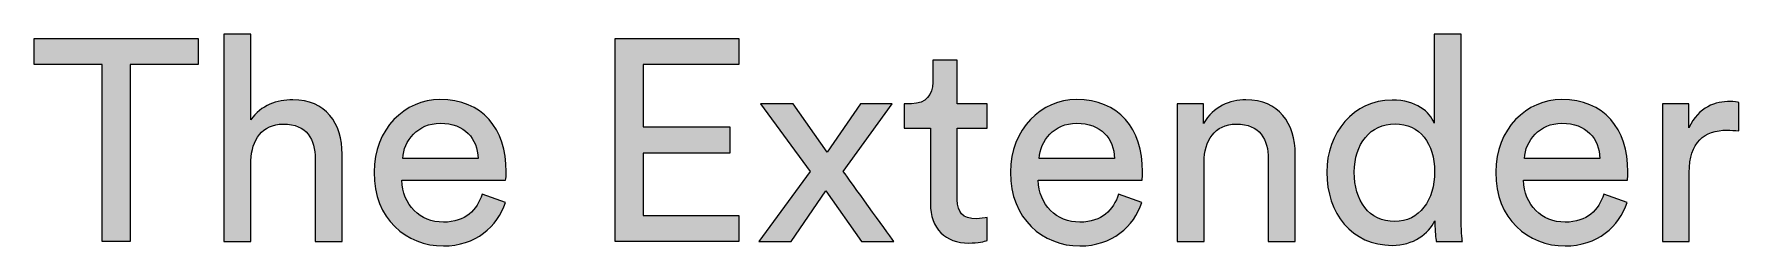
# Model space of a CAD drawing. Header units: inches. Extents: x 1.1 to 24.2, y -11 to -2.1.
# Drawn here: x 1.09 to 24.15, y -5.01 to -2.14 of the extents above; entities that cross this region are included whole.
import ezdxf

# ---------------------------------------------------------------- set-up
doc = ezdxf.new("R2010")
doc.units = ezdxf.units.IN
doc.header["$MEASUREMENT"] = 0
doc.layers.add('Ebene 1', color=7, linetype='Continuous')

# ---------------------------------------------------------------- blocks, each defined once
blk = doc.blocks.new('block 2')
at = {"layer": 'Ebene 1', "true_color": 0xffffff}
h = blk.add_hatch(color=7, dxfattribs=at)
h.dxf.hatch_style = 2
h.paths.add_polyline_path([(2.387, -2.556), (2.387, -4.955), (2.007, -4.955), (2.007, -2.556), (1.087, -2.556), (1.087, -2.203), (3.307, -2.203), (3.307, -2.556)])
h = blk.add_hatch(color=7, dxfattribs=at)
h.dxf.hatch_style = 2
edge = h.paths.add_edge_path()
edge.add_spline(control_points=[(4.021, -4.955), (4.021, -4.955), (3.656, -4.955), (3.656, -4.955), (3.656, -4.955), (3.656, -2.145), (3.656, -2.145), (3.656, -2.145), (4.021, -2.145), (4.021, -2.145), (4.021, -2.145), (4.021, -3.305), (4.021, -3.305), (4.157, -3.107), (4.374, -3.034), (4.587, -3.034), (5.034, -3.034), (5.255, -3.356), (5.255, -3.771), (5.255, -3.771), (5.255, -4.955), (5.255, -4.955), (5.255, -4.955), (4.89, -4.955), (4.89, -4.955), (4.89, -4.955), (4.89, -3.833), (4.89, -3.833), (4.89, -3.573), (4.782, -3.363), (4.456, -3.363), (4.176, -3.363), (4.029, -3.581), (4.021, -3.856), (4.021, -3.856), (4.021, -4.955), (4.021, -4.955)], knot_values=[0, 0, 0, 0, 1, 1, 1, 2, 2, 2, 3, 3, 3, 4, 4, 4, 5, 5, 5, 6, 6, 6, 7, 7, 7, 8, 8, 8, 9, 9, 9, 10, 10, 10, 11, 11, 11, 12, 12, 12, 12], degree=3, periodic=1)
h = blk.add_hatch(color=7, dxfattribs=at)
h.dxf.hatch_style = 2
h.paths.add_polyline_path([(8.949, -4.955), (8.949, -2.203), (10.622, -2.203), (10.622, -2.556), (9.329, -2.556), (9.329, -3.402), (10.502, -3.402), (10.502, -3.759), (9.329, -3.759), (9.329, -4.602), (10.622, -4.602), (10.622, -4.955)])
h = blk.add_hatch(color=7, dxfattribs=at)
h.dxf.hatch_style = 2
edge = h.paths.add_edge_path()
edge.add_spline(control_points=[(20.04, -4.671), (19.951, -4.85), (19.752, -5.005), (19.461, -5.005), (18.914, -5.005), (18.577, -4.57), (18.577, -4.015), (18.577, -3.488), (18.934, -3.038), (19.461, -3.038), (19.791, -3.038), (19.97, -3.2), (20.032, -3.352), (20.032, -3.352), (20.032, -2.145), (20.032, -2.145), (20.032, -2.145), (20.393, -2.145), (20.393, -2.145), (20.393, -2.145), (20.393, -4.609), (20.393, -4.609), (20.393, -4.788), (20.408, -4.924), (20.412, -4.955), (20.412, -4.955), (20.059, -4.955), (20.059, -4.955), (20.051, -4.912), (20.04, -4.815), (20.04, -4.702), (20.04, -4.702), (20.04, -4.671), (20.04, -4.671)], knot_values=[0, 0, 0, 0, 1, 1, 1, 2, 2, 2, 3, 3, 3, 4, 4, 4, 5, 5, 5, 6, 6, 6, 7, 7, 7, 8, 8, 8, 9, 9, 9, 10, 10, 10, 11, 11, 11, 11], degree=3, periodic=1)
edge = h.paths.add_edge_path()
edge.add_spline(control_points=[(19.496, -4.683), (19.83, -4.683), (20.036, -4.392), (20.036, -4.008), (20.036, -3.624), (19.834, -3.36), (19.5, -3.36), (19.166, -3.36), (18.949, -3.631), (18.949, -4.015), (18.949, -4.4), (19.147, -4.683), (19.496, -4.683)], knot_values=[0, 0, 0, 0, 1, 1, 1, 2, 2, 2, 3, 3, 3, 4, 4, 4, 4], degree=3, periodic=1)
h = blk.add_hatch(color=7, dxfattribs=at)
h.dxf.hatch_style = 2
edge = h.paths.add_edge_path()
edge.add_spline(control_points=[(13.578, -3.088), (13.578, -3.088), (13.982, -3.088), (13.982, -3.088), (13.982, -3.088), (13.982, -3.418), (13.982, -3.418), (13.982, -3.418), (13.578, -3.418), (13.578, -3.418), (13.578, -3.418), (13.578, -4.388), (13.578, -4.388), (13.578, -4.559), (13.648, -4.644), (13.839, -4.644), (13.885, -4.644), (13.951, -4.636), (13.982, -4.629), (13.982, -4.629), (13.982, -4.939), (13.982, -4.939), (13.951, -4.951), (13.858, -4.974), (13.734, -4.974), (13.416, -4.974), (13.214, -4.78), (13.214, -4.442), (13.214, -4.442), (13.214, -3.418), (13.214, -3.418), (13.214, -3.418), (12.857, -3.418), (12.857, -3.418), (12.857, -3.418), (12.857, -3.088), (12.857, -3.088), (12.857, -3.088), (12.958, -3.088), (12.958, -3.088), (13.159, -3.088), (13.245, -2.964), (13.245, -2.801), (13.245, -2.801), (13.245, -2.498), (13.245, -2.498), (13.245, -2.498), (13.578, -2.498), (13.578, -2.498), (13.578, -2.498), (13.578, -3.088), (13.578, -3.088)], knot_values=[0, 0, 0, 0, 1, 1, 1, 2, 2, 2, 3, 3, 3, 4, 4, 4, 5, 5, 5, 6, 6, 6, 7, 7, 7, 8, 8, 8, 9, 9, 9, 10, 10, 10, 11, 11, 11, 12, 12, 12, 13, 13, 13, 14, 14, 14, 15, 15, 15, 16, 16, 16, 17, 17, 17, 17], degree=3, periodic=1)
h = blk.add_hatch(color=7, dxfattribs=at)
h.dxf.hatch_style = 2
edge = h.paths.add_edge_path()
edge.add_spline(control_points=[(7.463, -4.423), (7.358, -4.753), (7.06, -5.013), (6.625, -5.013), (6.124, -5.013), (5.686, -4.648), (5.686, -4.015), (5.686, -3.429), (6.109, -3.03), (6.578, -3.03), (7.153, -3.03), (7.475, -3.426), (7.475, -4.008), (7.475, -4.054), (7.471, -4.101), (7.467, -4.124), (7.467, -4.124), (6.062, -4.124), (6.062, -4.124), (6.07, -4.458), (6.31, -4.691), (6.625, -4.691), (6.928, -4.691), (7.079, -4.524), (7.149, -4.314), (7.149, -4.314), (7.463, -4.423), (7.463, -4.423)], knot_values=[0, 0, 0, 0, 1, 1, 1, 2, 2, 2, 3, 3, 3, 4, 4, 4, 5, 5, 5, 6, 6, 6, 7, 7, 7, 8, 8, 8, 9, 9, 9, 9], degree=3, periodic=1)
edge = h.paths.add_edge_path()
edge.add_spline(control_points=[(7.094, -3.829), (7.087, -3.561), (6.912, -3.352), (6.582, -3.352), (6.276, -3.352), (6.089, -3.589), (6.074, -3.829), (6.074, -3.829), (7.094, -3.829), (7.094, -3.829)], knot_values=[0, 0, 0, 0, 1, 1, 1, 2, 2, 2, 3, 3, 3, 3], degree=3, periodic=1)
h = blk.add_hatch(color=7, dxfattribs=at)
h.dxf.hatch_style = 2
edge = h.paths.add_edge_path()
edge.add_spline(control_points=[(11.588, -4.004), (11.588, -4.004), (10.917, -3.088), (10.917, -3.088), (10.917, -3.088), (11.359, -3.088), (11.359, -3.088), (11.359, -3.088), (11.817, -3.744), (11.817, -3.744), (11.817, -3.744), (12.267, -3.088), (12.267, -3.088), (12.267, -3.088), (12.698, -3.088), (12.698, -3.088), (12.698, -3.088), (12.034, -4.004), (12.034, -4.004), (12.147, -4.155), (12.609, -4.803), (12.721, -4.955), (12.721, -4.955), (12.283, -4.955), (12.283, -4.955), (12.283, -4.955), (11.801, -4.268), (11.801, -4.268), (11.801, -4.268), (11.328, -4.955), (11.328, -4.955), (11.328, -4.955), (10.893, -4.955), (10.893, -4.955), (10.893, -4.955), (11.588, -4.004), (11.588, -4.004)], knot_values=[0, 0, 0, 0, 1, 1, 1, 2, 2, 2, 3, 3, 3, 4, 4, 4, 5, 5, 5, 6, 6, 6, 7, 7, 7, 8, 8, 8, 9, 9, 9, 10, 10, 10, 11, 11, 11, 12, 12, 12, 12], degree=3, periodic=1)
h = blk.add_hatch(color=7, dxfattribs=at)
h.dxf.hatch_style = 2
edge = h.paths.add_edge_path()
edge.add_spline(control_points=[(16.074, -4.423), (15.969, -4.753), (15.67, -5.013), (15.236, -5.013), (14.735, -5.013), (14.296, -4.648), (14.296, -4.015), (14.296, -3.429), (14.72, -3.03), (15.189, -3.03), (15.763, -3.03), (16.085, -3.426), (16.085, -4.008), (16.085, -4.054), (16.082, -4.101), (16.078, -4.124), (16.078, -4.124), (14.673, -4.124), (14.673, -4.124), (14.681, -4.458), (14.921, -4.691), (15.236, -4.691), (15.538, -4.691), (15.69, -4.524), (15.76, -4.314), (15.76, -4.314), (16.074, -4.423), (16.074, -4.423)], knot_values=[0, 0, 0, 0, 1, 1, 1, 2, 2, 2, 3, 3, 3, 4, 4, 4, 5, 5, 5, 6, 6, 6, 7, 7, 7, 8, 8, 8, 9, 9, 9, 9], degree=3, periodic=1)
edge = h.paths.add_edge_path()
edge.add_spline(control_points=[(15.705, -3.829), (15.698, -3.561), (15.523, -3.352), (15.193, -3.352), (14.886, -3.352), (14.7, -3.589), (14.684, -3.829), (14.684, -3.829), (15.705, -3.829), (15.705, -3.829)], knot_values=[0, 0, 0, 0, 1, 1, 1, 2, 2, 2, 3, 3, 3, 3], degree=3, periodic=1)
h = blk.add_hatch(color=7, dxfattribs=at)
h.dxf.hatch_style = 2
edge = h.paths.add_edge_path()
edge.add_spline(control_points=[(16.916, -4.955), (16.916, -4.955), (16.551, -4.955), (16.551, -4.955), (16.551, -4.955), (16.551, -3.088), (16.551, -3.088), (16.551, -3.088), (16.908, -3.088), (16.908, -3.088), (16.908, -3.088), (16.908, -3.356), (16.908, -3.356), (17.044, -3.123), (17.265, -3.034), (17.482, -3.034), (17.929, -3.034), (18.15, -3.356), (18.15, -3.771), (18.15, -3.771), (18.15, -4.955), (18.15, -4.955), (18.15, -4.955), (17.785, -4.955), (17.785, -4.955), (17.785, -4.955), (17.785, -3.833), (17.785, -3.833), (17.785, -3.573), (17.676, -3.363), (17.351, -3.363), (17.063, -3.363), (16.916, -3.593), (16.916, -3.876), (16.916, -3.876), (16.916, -4.955), (16.916, -4.955)], knot_values=[0, 0, 0, 0, 1, 1, 1, 2, 2, 2, 3, 3, 3, 4, 4, 4, 5, 5, 5, 6, 6, 6, 7, 7, 7, 8, 8, 8, 9, 9, 9, 10, 10, 10, 11, 11, 11, 12, 12, 12, 12], degree=3, periodic=1)
h = blk.add_hatch(color=7, dxfattribs=at)
h.dxf.hatch_style = 2
edge = h.paths.add_edge_path()
edge.add_spline(control_points=[(22.64, -4.423), (22.535, -4.753), (22.236, -5.013), (21.801, -5.013), (21.301, -5.013), (20.862, -4.648), (20.862, -4.015), (20.862, -3.429), (21.285, -3.03), (21.755, -3.03), (22.329, -3.03), (22.651, -3.426), (22.651, -4.008), (22.651, -4.054), (22.647, -4.101), (22.644, -4.124), (22.644, -4.124), (21.239, -4.124), (21.239, -4.124), (21.246, -4.458), (21.487, -4.691), (21.801, -4.691), (22.104, -4.691), (22.255, -4.524), (22.325, -4.314), (22.325, -4.314), (22.64, -4.423), (22.64, -4.423)], knot_values=[0, 0, 0, 0, 1, 1, 1, 2, 2, 2, 3, 3, 3, 4, 4, 4, 5, 5, 5, 6, 6, 6, 7, 7, 7, 8, 8, 8, 9, 9, 9, 9], degree=3, periodic=1)
edge = h.paths.add_edge_path()
edge.add_spline(control_points=[(22.271, -3.829), (22.263, -3.561), (22.089, -3.352), (21.759, -3.352), (21.452, -3.352), (21.266, -3.589), (21.25, -3.829), (21.25, -3.829), (22.271, -3.829), (22.271, -3.829)], knot_values=[0, 0, 0, 0, 1, 1, 1, 2, 2, 2, 3, 3, 3, 3], degree=3, periodic=1)
h = blk.add_hatch(color=7, dxfattribs=at)
h.dxf.hatch_style = 2
edge = h.paths.add_edge_path()
edge.add_spline(control_points=[(24.153, -3.457), (24.098, -3.449), (24.044, -3.445), (23.994, -3.445), (23.687, -3.445), (23.481, -3.608), (23.481, -4.019), (23.481, -4.019), (23.481, -4.955), (23.481, -4.955), (23.481, -4.955), (23.117, -4.955), (23.117, -4.955), (23.117, -4.955), (23.117, -3.088), (23.117, -3.088), (23.117, -3.088), (23.474, -3.088), (23.474, -3.088), (23.474, -3.088), (23.474, -3.414), (23.474, -3.414), (23.61, -3.127), (23.842, -3.057), (24.033, -3.057), (24.083, -3.057), (24.134, -3.065), (24.153, -3.069), (24.153, -3.069), (24.153, -3.457), (24.153, -3.457)], knot_values=[0, 0, 0, 0, 1, 1, 1, 2, 2, 2, 3, 3, 3, 4, 4, 4, 5, 5, 5, 6, 6, 6, 7, 7, 7, 8, 8, 8, 9, 9, 9, 10, 10, 10, 10], degree=3, periodic=1)
at = {"layer": 'Ebene 1', "lineweight": 0}
for points in [[(2.387, -2.556), (2.387, -4.955), (2.007, -4.955), (2.007, -2.556), (1.087, -2.556), (1.087, -2.203), (3.307, -2.203), (3.307, -2.556), (2.387, -2.556)], [(8.949, -4.955), (8.949, -2.203), (10.622, -2.203), (10.622, -2.556), (9.329, -2.556), (9.329, -3.402), (10.502, -3.402), (10.502, -3.759), (9.329, -3.759), (9.329, -4.602), (10.622, -4.602), (10.622, -4.955), (8.949, -4.955)]]:
    blk.add_lwpolyline(points, dxfattribs=at)
for points, knots in [([(4.021, -4.955), (4.021, -4.955), (3.656, -4.955), (3.656, -4.955), (3.656, -4.955), (3.656, -2.145), (3.656, -2.145), (3.656, -2.145), (4.021, -2.145), (4.021, -2.145), (4.021, -2.145), (4.021, -3.305), (4.021, -3.305), (4.157, -3.107), (4.374, -3.034), (4.587, -3.034), (5.034, -3.034), (5.255, -3.356), (5.255, -3.771), (5.255, -3.771), (5.255, -4.955), (5.255, -4.955), (5.255, -4.955), (4.89, -4.955), (4.89, -4.955), (4.89, -4.955), (4.89, -3.833), (4.89, -3.833), (4.89, -3.573), (4.782, -3.363), (4.456, -3.363), (4.176, -3.363), (4.029, -3.581), (4.021, -3.856), (4.021, -3.856), (4.021, -4.955), (4.021, -4.955)], [0, 0, 0, 0, 1, 1, 1, 2, 2, 2, 3, 3, 3, 4, 4, 4, 5, 5, 5, 6, 6, 6, 7, 7, 7, 8, 8, 8, 9, 9, 9, 10, 10, 10, 11, 11, 11, 12, 12, 12, 12]), ([(20.04, -4.671), (19.951, -4.85), (19.752, -5.005), (19.461, -5.005), (18.914, -5.005), (18.577, -4.57), (18.577, -4.015), (18.577, -3.488), (18.934, -3.038), (19.461, -3.038), (19.791, -3.038), (19.97, -3.2), (20.032, -3.352), (20.032, -3.352), (20.032, -2.145), (20.032, -2.145), (20.032, -2.145), (20.393, -2.145), (20.393, -2.145), (20.393, -2.145), (20.393, -4.609), (20.393, -4.609), (20.393, -4.788), (20.408, -4.924), (20.412, -4.955), (20.412, -4.955), (20.059, -4.955), (20.059, -4.955), (20.051, -4.912), (20.04, -4.815), (20.04, -4.702), (20.04, -4.702), (20.04, -4.671), (20.04, -4.671)], [0, 0, 0, 0, 1, 1, 1, 2, 2, 2, 3, 3, 3, 4, 4, 4, 5, 5, 5, 6, 6, 6, 7, 7, 7, 8, 8, 8, 9, 9, 9, 10, 10, 10, 11, 11, 11, 11]), ([(13.578, -3.088), (13.578, -3.088), (13.982, -3.088), (13.982, -3.088), (13.982, -3.088), (13.982, -3.418), (13.982, -3.418), (13.982, -3.418), (13.578, -3.418), (13.578, -3.418), (13.578, -3.418), (13.578, -4.388), (13.578, -4.388), (13.578, -4.559), (13.648, -4.644), (13.839, -4.644), (13.885, -4.644), (13.951, -4.636), (13.982, -4.629), (13.982, -4.629), (13.982, -4.939), (13.982, -4.939), (13.951, -4.951), (13.858, -4.974), (13.734, -4.974), (13.416, -4.974), (13.214, -4.78), (13.214, -4.442), (13.214, -4.442), (13.214, -3.418), (13.214, -3.418), (13.214, -3.418), (12.857, -3.418), (12.857, -3.418), (12.857, -3.418), (12.857, -3.088), (12.857, -3.088), (12.857, -3.088), (12.958, -3.088), (12.958, -3.088), (13.159, -3.088), (13.245, -2.964), (13.245, -2.801), (13.245, -2.801), (13.245, -2.498), (13.245, -2.498), (13.245, -2.498), (13.578, -2.498), (13.578, -2.498), (13.578, -2.498), (13.578, -3.088), (13.578, -3.088)], [0, 0, 0, 0, 1, 1, 1, 2, 2, 2, 3, 3, 3, 4, 4, 4, 5, 5, 5, 6, 6, 6, 7, 7, 7, 8, 8, 8, 9, 9, 9, 10, 10, 10, 11, 11, 11, 12, 12, 12, 13, 13, 13, 14, 14, 14, 15, 15, 15, 16, 16, 16, 17, 17, 17, 17]), ([(7.463, -4.423), (7.358, -4.753), (7.06, -5.013), (6.625, -5.013), (6.124, -5.013), (5.686, -4.648), (5.686, -4.015), (5.686, -3.429), (6.109, -3.03), (6.578, -3.03), (7.153, -3.03), (7.475, -3.426), (7.475, -4.008), (7.475, -4.054), (7.471, -4.101), (7.467, -4.124), (7.467, -4.124), (6.062, -4.124), (6.062, -4.124), (6.07, -4.458), (6.31, -4.691), (6.625, -4.691), (6.928, -4.691), (7.079, -4.524), (7.149, -4.314), (7.149, -4.314), (7.463, -4.423), (7.463, -4.423)], [0, 0, 0, 0, 1, 1, 1, 2, 2, 2, 3, 3, 3, 4, 4, 4, 5, 5, 5, 6, 6, 6, 7, 7, 7, 8, 8, 8, 9, 9, 9, 9]), ([(11.588, -4.004), (11.588, -4.004), (10.917, -3.088), (10.917, -3.088), (10.917, -3.088), (11.359, -3.088), (11.359, -3.088), (11.359, -3.088), (11.817, -3.744), (11.817, -3.744), (11.817, -3.744), (12.267, -3.088), (12.267, -3.088), (12.267, -3.088), (12.698, -3.088), (12.698, -3.088), (12.698, -3.088), (12.034, -4.004), (12.034, -4.004), (12.147, -4.155), (12.609, -4.803), (12.721, -4.955), (12.721, -4.955), (12.283, -4.955), (12.283, -4.955), (12.283, -4.955), (11.801, -4.268), (11.801, -4.268), (11.801, -4.268), (11.328, -4.955), (11.328, -4.955), (11.328, -4.955), (10.893, -4.955), (10.893, -4.955), (10.893, -4.955), (11.588, -4.004), (11.588, -4.004)], [0, 0, 0, 0, 1, 1, 1, 2, 2, 2, 3, 3, 3, 4, 4, 4, 5, 5, 5, 6, 6, 6, 7, 7, 7, 8, 8, 8, 9, 9, 9, 10, 10, 10, 11, 11, 11, 12, 12, 12, 12]), ([(16.074, -4.423), (15.969, -4.753), (15.67, -5.013), (15.236, -5.013), (14.735, -5.013), (14.296, -4.648), (14.296, -4.015), (14.296, -3.429), (14.72, -3.03), (15.189, -3.03), (15.763, -3.03), (16.085, -3.426), (16.085, -4.008), (16.085, -4.054), (16.082, -4.101), (16.078, -4.124), (16.078, -4.124), (14.673, -4.124), (14.673, -4.124), (14.681, -4.458), (14.921, -4.691), (15.236, -4.691), (15.538, -4.691), (15.69, -4.524), (15.76, -4.314), (15.76, -4.314), (16.074, -4.423), (16.074, -4.423)], [0, 0, 0, 0, 1, 1, 1, 2, 2, 2, 3, 3, 3, 4, 4, 4, 5, 5, 5, 6, 6, 6, 7, 7, 7, 8, 8, 8, 9, 9, 9, 9]), ([(16.916, -4.955), (16.916, -4.955), (16.551, -4.955), (16.551, -4.955), (16.551, -4.955), (16.551, -3.088), (16.551, -3.088), (16.551, -3.088), (16.908, -3.088), (16.908, -3.088), (16.908, -3.088), (16.908, -3.356), (16.908, -3.356), (17.044, -3.123), (17.265, -3.034), (17.482, -3.034), (17.929, -3.034), (18.15, -3.356), (18.15, -3.771), (18.15, -3.771), (18.15, -4.955), (18.15, -4.955), (18.15, -4.955), (17.785, -4.955), (17.785, -4.955), (17.785, -4.955), (17.785, -3.833), (17.785, -3.833), (17.785, -3.573), (17.676, -3.363), (17.351, -3.363), (17.063, -3.363), (16.916, -3.593), (16.916, -3.876), (16.916, -3.876), (16.916, -4.955), (16.916, -4.955)], [0, 0, 0, 0, 1, 1, 1, 2, 2, 2, 3, 3, 3, 4, 4, 4, 5, 5, 5, 6, 6, 6, 7, 7, 7, 8, 8, 8, 9, 9, 9, 10, 10, 10, 11, 11, 11, 12, 12, 12, 12]), ([(22.64, -4.423), (22.535, -4.753), (22.236, -5.013), (21.801, -5.013), (21.301, -5.013), (20.862, -4.648), (20.862, -4.015), (20.862, -3.429), (21.285, -3.03), (21.755, -3.03), (22.329, -3.03), (22.651, -3.426), (22.651, -4.008), (22.651, -4.054), (22.647, -4.101), (22.644, -4.124), (22.644, -4.124), (21.239, -4.124), (21.239, -4.124), (21.246, -4.458), (21.487, -4.691), (21.801, -4.691), (22.104, -4.691), (22.255, -4.524), (22.325, -4.314), (22.325, -4.314), (22.64, -4.423), (22.64, -4.423)], [0, 0, 0, 0, 1, 1, 1, 2, 2, 2, 3, 3, 3, 4, 4, 4, 5, 5, 5, 6, 6, 6, 7, 7, 7, 8, 8, 8, 9, 9, 9, 9]), ([(24.153, -3.457), (24.098, -3.449), (24.044, -3.445), (23.994, -3.445), (23.687, -3.445), (23.481, -3.608), (23.481, -4.019), (23.481, -4.019), (23.481, -4.955), (23.481, -4.955), (23.481, -4.955), (23.117, -4.955), (23.117, -4.955), (23.117, -4.955), (23.117, -3.088), (23.117, -3.088), (23.117, -3.088), (23.474, -3.088), (23.474, -3.088), (23.474, -3.088), (23.474, -3.414), (23.474, -3.414), (23.61, -3.127), (23.842, -3.057), (24.033, -3.057), (24.083, -3.057), (24.134, -3.065), (24.153, -3.069), (24.153, -3.069), (24.153, -3.457), (24.153, -3.457)], [0, 0, 0, 0, 1, 1, 1, 2, 2, 2, 3, 3, 3, 4, 4, 4, 5, 5, 5, 6, 6, 6, 7, 7, 7, 8, 8, 8, 9, 9, 9, 10, 10, 10, 10]), ([(7.094, -3.829), (7.087, -3.561), (6.912, -3.352), (6.582, -3.352), (6.276, -3.352), (6.089, -3.589), (6.074, -3.829), (6.074, -3.829), (7.094, -3.829), (7.094, -3.829)], [0, 0, 0, 0, 1, 1, 1, 2, 2, 2, 3, 3, 3, 3]), ([(15.705, -3.829), (15.698, -3.561), (15.523, -3.352), (15.193, -3.352), (14.886, -3.352), (14.7, -3.589), (14.684, -3.829), (14.684, -3.829), (15.705, -3.829), (15.705, -3.829)], [0, 0, 0, 0, 1, 1, 1, 2, 2, 2, 3, 3, 3, 3]), ([(19.496, -4.683), (19.83, -4.683), (20.036, -4.392), (20.036, -4.008), (20.036, -3.624), (19.834, -3.36), (19.5, -3.36), (19.166, -3.36), (18.949, -3.631), (18.949, -4.015), (18.949, -4.4), (19.147, -4.683), (19.496, -4.683)], [0, 0, 0, 0, 1, 1, 1, 2, 2, 2, 3, 3, 3, 4, 4, 4, 4]), ([(22.271, -3.829), (22.263, -3.561), (22.089, -3.352), (21.759, -3.352), (21.452, -3.352), (21.266, -3.589), (21.25, -3.829), (21.25, -3.829), (22.271, -3.829), (22.271, -3.829)], [0, 0, 0, 0, 1, 1, 1, 2, 2, 2, 3, 3, 3, 3])]:
    blk.add_open_spline(points, degree=3, knots=knots, dxfattribs=at)

msp = doc.modelspace()

# ---------------------------------------------------------------- block references
at = {"layer": 'Ebene 1'}
msp.add_blockref('block 2', (0, 0), dxfattribs=at)

doc.saveas('drawing.dxf')
